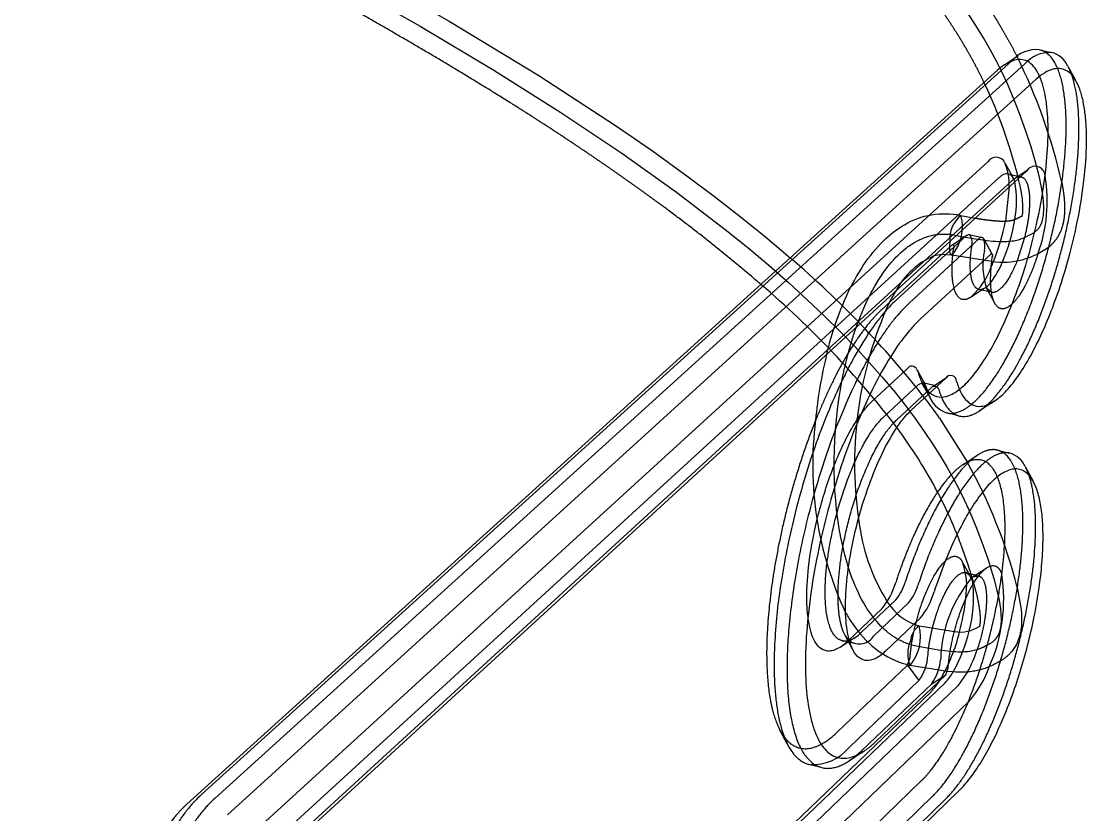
# Model space of a CAD drawing. Header units: millimetres. Extents: x 0 to 1863, y -681 to 0.
# Drawn here: x 405.79 to 444.82, y -170.7 to -141.62 of the extents above; entities that cross this region are included whole.
import ezdxf

# ---------------------------------------------------------------- set-up
doc = ezdxf.new("R2010")
doc.units = ezdxf.units.MM
doc.header["$MEASUREMENT"] = 0
doc.layers.add('Make2D$hidden$lines', color=7, linetype='Continuous', true_color=0xffffff)
doc.layers.add('Make2D$visible$lines', color=178, linetype='Continuous', true_color=0x000000)

msp = doc.modelspace()

# ---------------------------------------------------------------- linework, layer by layer
at = {"layer": 'Make2D$hidden$lines'}
for p, q in [((411.537, -173.875), (441.201, -146.778)), ((441.826, -146.81), (442.113, -147.334)), ((442.184, -147.382), (442.689, -147.046)), ((411.991, -174.485), (441.623, -147.343)), ((412.489, -174.613), (442.094, -147.454)), ((441.951, -147.21), (442.403, -147.316)), ((442.465, -148.748), (442.454, -148.763)), ((442.547, -149.543), (442.274, -150.4)), ((439.871, -150.196), (439.516, -150.168)), ((439.878, -150.197), (439.813, -150.101)), ((441.345, -150.423), (439.879, -150.198)), ((441.066, -151.409), (440.564, -151.742)), ((441.444, -151.926), (441.156, -151.397)), ((441.339, -151.558), (441.162, -151.409)), ((441.325, -151.555), (440.866, -151.446)), ((436.967, -155.545), (438.245, -154.363)), ((438.603, -154.379), (438.902, -154.933)), ((437.392, -156.114), (438.668, -154.929)), ((438.668, -154.929), (438.823, -154.866)), ((439.024, -155.293), (438.814, -154.905)), ((438.823, -154.866), (439.281, -154.976)), ((438.827, -154.867), (438.933, -155.007)), ((439.184, -155.007), (439.724, -154.65)), ((437.864, -156.229), (439.139, -155.043)), ((439.202, -154.996), (439.337, -155.002)), ((440.267, -161.429), (440.552, -161.958)), ((440.392, -161.829), (440.849, -161.941)), ((440.627, -162), (441.137, -161.668)), ((440.662, -161.979), (440.865, -161.946)), ((438.681, -163.785), (439.976, -163.991)), ((440.903, -163.797), (440.9, -163.801)), ((436.3, -164.231), (435.799, -164.557)), ((436.242, -164.63), (435.964, -164.11)), ((436.12, -164.289), (436.043, -164.361)), ((436.306, -164.433), (435.859, -164.323)), ((438.26, -165.223), (438.35, -164.974)), ((435.696, -167.669), (438.26, -165.223)), ((438.26, -165.223), (438.679, -165.784)), ((439.721, -165.455), (438.347, -165.229)), ((436.117, -168.234), (438.679, -165.784)), ((439.145, -165.9), (439.659, -165.57)), ((436.586, -168.351), (439.145, -165.9)), ((409.398, -197.837), (438.774, -169.454)), ((409.845, -198.437), (439.19, -170.012)), ((410.334, -198.571), (439.654, -170.128))]:
    msp.add_line(p, q, dxfattribs=at)
for points in [[(417.509, -140.146), (420.41, -141.798), (423.105, -143.407), (425.564, -144.958), (427.791, -146.451), (429.794, -147.883), (431.585, -149.255), (432.405, -149.918), (433.176, -150.565), (433.899, -151.197), (434.577, -151.813), (435.21, -152.414), (435.801, -152.999), (436.35, -153.568), (436.86, -154.122), (437.332, -154.659), (437.768, -155.181), (438.168, -155.687), (438.536, -156.177), (438.873, -156.651), (439.18, -157.109), (439.459, -157.551), (439.712, -157.977), (439.941, -158.388), (440.148, -158.782), (440.334, -159.16), (440.501, -159.522), (440.65, -159.869), (440.785, -160.199), (441.017, -160.813), (441.208, -161.364), (441.364, -161.855), (441.429, -162.079), (441.486, -162.289), (441.535, -162.486), (441.576, -162.671), (441.611, -162.843), (441.639, -163.003), (441.66, -163.152), (441.668, -163.222), (441.674, -163.29), (441.68, -163.355), (441.683, -163.417), (441.686, -163.477), (441.687, -163.535), (441.686, -163.59), (441.685, -163.643), (441.682, -163.694), (441.678, -163.742), (441.672, -163.788), (441.666, -163.833), (441.658, -163.875), (441.65, -163.915), (441.645, -163.935), (441.64, -163.954), (441.635, -163.972), (441.63, -163.99), (441.624, -164.008), (441.618, -164.025), (441.612, -164.042), (441.606, -164.058), (441.6, -164.074), (441.593, -164.09), (441.586, -164.105), (441.579, -164.12), (441.572, -164.134), (441.564, -164.148), (441.557, -164.162), (441.549, -164.175), (441.541, -164.188), (441.533, -164.2), (441.525, -164.213), (441.516, -164.225), (441.508, -164.236), (441.499, -164.248), (441.49, -164.259), (441.481, -164.27), (441.472, -164.28), (441.463, -164.29), (441.453, -164.3), (441.444, -164.31), (441.434, -164.319), (441.424, -164.328), (441.414, -164.337), (441.405, -164.346), (441.384, -164.363), (441.364, -164.379), (441.343, -164.394), (441.322, -164.408), (441.301, -164.422), (441.28, -164.435), (441.237, -164.46), (441.152, -164.506), (441.025, -164.57), (440.983, -164.589), (440.94, -164.608), (440.896, -164.626), (440.851, -164.643), (440.804, -164.659), (440.756, -164.674), (440.705, -164.687), (440.653, -164.699), (440.597, -164.71), (440.539, -164.719), (440.478, -164.727), (440.413, -164.733), (440.345, -164.737), (440.272, -164.74), (440.196, -164.74), (440.114, -164.739), (440.028, -164.736), (439.937, -164.73), (439.84, -164.722), (439.63, -164.7), (439.394, -164.668), (439.131, -164.626), (438.514, -164.507), (438.466, -164.496), (438.418, -164.483), (438.371, -164.47), (438.324, -164.455), (438.277, -164.439), (438.23, -164.422), (438.184, -164.405), (438.138, -164.386), (438.092, -164.366), (438.047, -164.345), (438.002, -164.323), (437.957, -164.3), (437.912, -164.276), (437.868, -164.251), (437.824, -164.225), (437.781, -164.198), (437.738, -164.169), (437.695, -164.14), (437.652, -164.11), (437.61, -164.079), (437.568, -164.046), (437.527, -164.013), (437.485, -163.979), (437.445, -163.943), (437.404, -163.907), (437.364, -163.87), (437.285, -163.792), (437.207, -163.71), (437.131, -163.625), (437.056, -163.535), (436.983, -163.442), (436.912, -163.345), (436.842, -163.245), (436.774, -163.14), (436.707, -163.032), (436.642, -162.92), (436.579, -162.805), (436.518, -162.687), (436.458, -162.565), (436.4, -162.439), (436.344, -162.311), (436.289, -162.179), (436.237, -162.044), (436.186, -161.906), (436.138, -161.765), (436.091, -161.621), (436.046, -161.474), (435.962, -161.172), (435.886, -160.86), (435.818, -160.538), (435.758, -160.208), (435.706, -159.869), (435.663, -159.523), (435.628, -159.17), (435.601, -158.812), (435.583, -158.449), (435.574, -158.082), (435.573, -157.712), (435.58, -157.34), (435.596, -156.967), (435.621, -156.594), (435.654, -156.221), (435.695, -155.85), (435.744, -155.481), (435.801, -155.116), (435.867, -154.756), (435.94, -154.401), (436.02, -154.052), (436.109, -153.71), (436.204, -153.376), (436.307, -153.051), (436.416, -152.736), (436.532, -152.431), (436.655, -152.138), (436.784, -151.856), (436.851, -151.72), (436.919, -151.587), (436.988, -151.458), (437.059, -151.331), (437.131, -151.209), (437.205, -151.09), (437.28, -150.974), (437.356, -150.862), (437.433, -150.754), (437.512, -150.65), (437.591, -150.55), (437.672, -150.453), (437.754, -150.361), (437.837, -150.272), (437.92, -150.188), (438.005, -150.108), (438.091, -150.032), (438.178, -149.961), (438.221, -149.926), (438.265, -149.893), (438.309, -149.861), (438.354, -149.83), (438.398, -149.8), (438.443, -149.772), (438.488, -149.744), (438.533, -149.717), (438.578, -149.692), (438.623, -149.668), (438.669, -149.644), (438.714, -149.622), (438.76, -149.601), (438.806, -149.581), (438.853, -149.563), (438.899, -149.545), (438.945, -149.529), (438.992, -149.513), (439.039, -149.499), (439.086, -149.486), (439.133, -149.474), (439.18, -149.463), (439.227, -149.454), (439.275, -149.445), (439.322, -149.438), (439.37, -149.432), (439.417, -149.427), (439.465, -149.423), (439.513, -149.42), (439.561, -149.419), (439.609, -149.418), (439.657, -149.419), (439.705, -149.421), (439.754, -149.424), (439.802, -149.428), (439.851, -149.434), (439.899, -149.44), (439.948, -149.448), (439.996, -149.457), (440.045, -149.467)], [(440.045, -149.467), (440.669, -149.582), (440.934, -149.623), (441.173, -149.654), (441.385, -149.675), (441.483, -149.683), (441.575, -149.688), (441.662, -149.691), (441.744, -149.693), (441.822, -149.692), (441.895, -149.69), (441.964, -149.686), (442.03, -149.68), (442.091, -149.672), (442.15, -149.663), (442.206, -149.653), (442.259, -149.641), (442.31, -149.628), (442.359, -149.614), (442.406, -149.599), (442.451, -149.582), (442.495, -149.565), (442.539, -149.546), (442.624, -149.507), (442.709, -149.466), (442.795, -149.421), (442.817, -149.409), (442.839, -149.397), (442.86, -149.384), (442.881, -149.37), (442.902, -149.356), (442.923, -149.341), (442.944, -149.326), (442.964, -149.309), (442.974, -149.3), (442.984, -149.291), (442.994, -149.282), (443.004, -149.273), (443.013, -149.263), (443.023, -149.253), (443.032, -149.243), (443.041, -149.233), (443.05, -149.222), (443.059, -149.211), (443.068, -149.199), (443.077, -149.188), (443.086, -149.176), (443.094, -149.163), (443.102, -149.15), (443.11, -149.137), (443.118, -149.124), (443.126, -149.11), (443.133, -149.096), (443.141, -149.081), (443.148, -149.066), (443.155, -149.051), (443.162, -149.035), (443.168, -149.019), (443.175, -149.002), (443.181, -148.985), (443.187, -148.967), (443.193, -148.949), (443.198, -148.931), (443.203, -148.912), (443.208, -148.892), (443.213, -148.873), (443.222, -148.831), (443.23, -148.788), (443.236, -148.742), (443.242, -148.695), (443.246, -148.645), (443.249, -148.593), (443.251, -148.538), (443.252, -148.481), (443.251, -148.422), (443.249, -148.36), (443.246, -148.295), (443.241, -148.228), (443.227, -148.085), (443.207, -147.93), (443.18, -147.764), (443.146, -147.585), (443.106, -147.393), (443.057, -147.187), (443.001, -146.968), (442.937, -146.734), (442.784, -146.221), (442.595, -145.645), (442.366, -145.003), (442.232, -144.657), (442.084, -144.295), (441.918, -143.915), (441.733, -143.52), (441.527, -143.107), (441.299, -142.678), (441.047, -142.233), (440.768, -141.771), (440.461, -141.293)]]:
    msp.add_lwpolyline(points, dxfattribs=at)
for points in [[(442.454, -148.763, 0.048901), (442.463, -148.738, 0.040435), (442.481, -148.651), (442.485, -148.609), (442.488, -148.568), (442.49, -148.526), (442.49, -148.464), (442.488, -148.387), (442.485, -148.335), (442.482, -148.284), (442.477, -148.232), (442.468, -148.146), (442.457, -148.061), (442.444, -147.976), (442.43, -147.891), (442.383, -147.65), (442.33, -147.41), (442.271, -147.171), (442.205, -146.934), (442.017, -146.308), (441.772, -145.578), (441.612, -145.143), (441.441, -144.712), (441.259, -144.286), (441.066, -143.865)], [(435.298, -153.825, -0.012007), (435.477, -153.171, -0.029952), (435.957, -151.85, -0.038083), (436.559, -150.701, -0.051145), (437.285, -149.763, -0.05969), (438.014, -149.158, -0.011424), (438.149, -149.076, -0.188968), (440.2, -148.733)]]:
    msp.add_lwpolyline(points, format="xyb", dxfattribs=at)
for centre, radius, start, end in [((443.325, -143.627), 0.887, 23.81, 76.5464), ((424.153, -151.948), 20.246, 12.595, 26.5015), ((441.505, -146.958), 0.353, 24.7482, 149.3482), ((439.937, -147.598), 2.049, 357.4585, 21.6887), ((441.915, -147.591), 0.383, 84.5399, 139.6114), ((441.803, -147.569), 0.39, 9.9044, 66.6913), ((442.606, -148.005), 0.752, 124.0824, 132.8584), ((442.38, -147.625), 0.309, 87.9653, 123.1438), ((437.786, -148.224), 5.591, 340.0069, 9.652), ((440.895, -149.581), 1.087, 128.9985, 185.3389), ((438.632, -149.149), 1.639, 320.1771, 14.5317), ((443.952, -130.062), 19.045, 258.6706, 260.2806), ((433.553, -147.303), 8.458, 338.3191, 348.8186), ((435.482, -147.791), 6.797, 337.0567, 350.7657), ((440.116, -149.745), 0.518, 340.9598, 37.149), ((439.883, -149.885), 0.0848, 323.0113, 68.676), ((440.214, -149.852), 0.88, 348.6258, 15.8756), ((440.348, -152.834), 2.843, 113.3308, 151.7555), ((440.571, -149.936), 0.777, 178.1823, 192.3148), ((443.587, -150.57), 2.569, 167.7606, 198.7935), ((410.599, -177.668), 35.989, 38.1837, 49.5149), ((438.676, -149.643), 2.828, 312.7761, 339.3942), ((410.889, -177.156), 33.975, 37.4219, 49.6385), ((440.862, -150.933), 0.516, 271.8444, 329.5916), ((450.595, -157.813), 14.275, 155.7092, 188.1914), ((438.419, -154.463), 0.202, 24.5298, 150.0843), ((438.112, -154.632), 0.553, 15.9796, 24.8707), ((440.804, -153.857), 2.248, 196.071, 207.7825), ((441.62, -154.21), 2.802, 196.5232, 202.5787), ((439.38, -155.299), 0.352, 123.8455, 133.2997), ((447.567, -157.881), 12.78, 172.6381, 205.0846), ((441.767, -158.292), 0.876, 23.8309, 74.4757), ((423.6, -167.152), 19.282, 14.333, 29.1094), ((437.777, -162.338), 2.651, 350.4014, 19.9762), ((440.155, -162.266), 0.5, 0.6535, 59.6752), ((435.693, -162.8), 6.09, 335.9858, 8.607), ((444.362, -165.159), 4.891, 139.7756, 177.9907), ((439.275, -161.797), 2.076, 212.0194, 253.1908), ((437.144, -164.193), 1.593, 319.3961, 14.8212), ((439.086, -164.381), 0.72, 124.1421, 175.78), ((435.967, -163.841), 0.493, 258.5149, 288.6527), ((436.643, -163.776), 0.755, 209.9845, 227.3744), ((439.175, -161.908), 3.422, 217.204, 255.9641), ((433.62, -162.382), 6.745, 329.8888, 346.1183), ((434.918, -162.668), 5.745, 330.7959, 346.8764), ((434.808, -163.075), 1.783, 304.4884, 313.8216), ((439.421, -164.802), 1.155, 155.7762, 201.6618), ((435.828, -163.009), 5.248, 332.0274, 341.6989), ((437.251, -164.754), 1.761, 324.1854, 356.1469), ((437.714, -164.868), 1.764, 324.2199, 356.1252), ((434.778, -167.142), 1.728, 266.9351, 320.8129), ((434.278, -165.98), 3.308, 303.9093, 314.2199)]:
    msp.add_arc(centre, radius, start, end, dxfattribs=at)
for points, weights, degree, knots in [([(439.721, -155.982), (440.279, -156.086), (440.986, -155.286), (442.447, -153.634), (443.416, -149.965), (444.386, -146.293), (443.956, -144.038), (443.727, -142.838), (443.127, -142.67)], [575.982403068, 575.932588149, 617.104100336, 541.026363978, 619.039708501, 540.638459619, 616.426304558, 571.445197828, 575.584549228], 2, [2.510376, 2.510376, 2.510376, 5.182711, 5.182711, 10.365422, 10.365422, 15.548133, 15.548133, 18.463408, 18.463408, 18.463408]), ([(440.898, -155.901), (441.168, -155.723), (441.454, -155.399), (442.914, -153.746), (443.883, -150.076), (444.853, -146.403), (444.425, -144.147), (444.328, -143.636), (444.155, -143.304)], [589.513011746, 599.543397997, 616.911557275, 540.85814613, 618.847165441, 540.470241771, 616.233761498, 596.24823981, 585.962484015], 2, [4.055045, 4.055045, 4.055045, 5.18271, 5.18271, 10.36542, 10.36542, 15.54813, 15.54813, 16.843807, 16.843807, 16.843807]), ([(440.564, -151.742), (440.453, -151.815), (440.166, -151.885), (439.865, -151.352), (439.88, -150.438), (439.95, -149.936)], [615.209592707, 615.014335933, 614.434534629, 613.444976862, 612.902692119, 612.737056248], 3, [7.005148, 7.005148, 7.005148, 7.005148, 7.739008, 9.028843, 10.318678, 10.318678, 10.318678, 10.318678]), ([(440.864, -151.445), (440.86, -151.444), (440.855, -151.443), (440.412, -151.312), (440.606, -149.914)], [611.684991143, 613.008922026, 614.367772416, 506.220419553, 612.859084749], 2, [7.70607, 7.70607, 7.70607, 7.739008, 7.739008, 10.318678, 10.318678, 10.318678]), ([(435.859, -164.323), (435.036, -164.119), (435.292, -161.659), (435.707, -157.679), (437.392, -156.114)], [536.174335189, 485.078507133, 608.79213612, 429.35747862, 609.82743996], 2, [1.848767, 1.848767, 1.848767, 6.125951, 6.125951, 12.251902, 12.251902, 12.251902]), ([(435.964, -164.11), (435.593, -163.416), (435.765, -161.775), (436.181, -157.794), (437.864, -156.229)], [521.085158343, 520.130196808, 608.59959306, 429.221330117, 609.6348969], 2, [3.066301, 3.066301, 3.066301, 6.125951, 6.125951, 12.251902, 12.251902, 12.251902]), ([(439.19, -170.012), (440.616, -168.63), (441.674, -165.042), (442.732, -161.454), (442.432, -159.016), (442.248, -157.523), (441.567, -157.343)], [622.634157329, 545.979132447, 624.957848372, 546.026616992, 622.71712836, 571.048629452, 583.658280704], 2, [0, 0, 0, 5.182711, 5.182711, 10.365422, 10.365422, 13.685597, 13.685597, 13.685597]), ([(438.774, -169.454), (439.178, -169.066), (440.036, -167.794), (441.154, -164.892), (441.827, -161.718), (441.886, -159.059), (441.325, -157.615), (440.648, -157.639), (440.285, -157.877)], [622.645104189, 623.293166925, 624.383954083, 624.996865886, 624.430121028, 622.827442974, 620.643045237, 619.161486958, 618.515348189], 3, [0, 0, 0, 0, 2.591356, 5.182711, 7.774067, 10.365422, 12.956778, 15.376503, 15.376503, 15.376503, 15.376503]), ([(439.654, -170.128), (441.079, -168.746), (442.137, -165.156), (443.195, -161.567), (442.897, -159.129), (442.811, -158.433), (442.604, -158.008)], [622.441614269, 545.810914599, 624.765305312, 545.858399144, 622.524585299, 597.32804112, 587.421963093], 2, [0, 0, 0, 5.182711, 5.182711, 10.365422, 10.365422, 11.985019, 11.985019, 11.985019]), ([(440.9, -163.801), (440.901, -163.799), (440.904, -163.793), (440.91, -163.772), (440.916, -163.747), (440.921, -163.722), (440.924, -163.696), (440.931, -163.644), (440.933, -163.591), (440.933, -163.538), (440.932, -163.449), (440.926, -163.36), (440.915, -163.271), (440.904, -163.172), (440.889, -163.073), (440.87, -162.974), (440.842, -162.823), (440.809, -162.673), (440.771, -162.524), (440.731, -162.369), (440.688, -162.214), (440.642, -162.06), (440.583, -161.86), (440.519, -161.66), (440.452, -161.462), (440.413, -161.346), (440.372, -161.23), (440.331, -161.113), (440.289, -160.997), (440.247, -160.881), (440.204, -160.766), (439.993, -160.199), (439.752, -159.645), (439.48, -159.105), (439.441, -159.027), (439.401, -158.95), (439.361, -158.873)], [621.001177849, 621.123524309, 621.208382478, 621.341811094, 620.341615763, 620.341615763, 621.341811094, 620.458206323, 620.458206323, 621.341811094, 620.729769677, 620.729769677, 621.341811094, 621.098713969, 621.098713969, 621.341811094, 621.131397694, 621.131397694, 621.341811094, 621.250429066, 621.250429066, 621.341811094, 621.270463819, 621.270463819, 621.341811094, 621.563609044, 621.785310555, 622.006888962, 622.228411443, 622.450237928, 622.672346065, 622.049704654, 622.049704654, 622.672346065, 622.822623295, 622.972868614, 623.123079643], 3, [2.763185, 2.763185, 2.763185, 2.763185, 3.084974, 3.084974, 3.084974, 3.117927, 3.117927, 3.117927, 3.185469, 3.185469, 3.185469, 3.299799, 3.299799, 3.299799, 3.428088, 3.428088, 3.428088, 3.624859, 3.624859, 3.624859, 3.830491, 3.830491, 3.830491, 4.098305, 4.098305, 4.098305, 4.842155, 4.842155, 4.842155, 5.585827, 5.585827, 5.585827, 6.360079, 6.360079, 6.360079, 6.864914, 6.864914, 6.864914, 6.864914]), ([(438.35, -164.974), (438.383, -164.515), (438.577, -163.449), (439.148, -161.976), (439.8, -161.146), (440.144, -161.216), (440.261, -161.418), (440.267, -161.429)], [618.808685714, 618.585607528, 618.329616722, 618.642892444, 619.545793444, 620.352160456, 620.740878615, 620.761472166], 3, [0, 0, 0, 0, 1.289835, 2.579669, 3.869504, 5.159339, 5.231801, 5.231801, 5.231801, 5.231801]), ([(439.008, -164.872), (439.034, -164.498), (439.193, -163.631), (439.658, -162.432), (440.103, -161.864), (440.325, -161.813), (440.392, -161.83)], [618.899132268, 618.717556998, 618.509192389, 618.764184256, 619.38204434, 619.840928594, 620.000531315], 3, [0, 0, 0, 0, 1.289835, 2.579669, 3.869504, 4.542997, 4.542997, 4.542997, 4.542997]), ([(433.602, -167.632), (433.844, -168.072), (434.464, -168.499), (435.284, -168.062), (435.696, -167.669)], [610.176123726, 610.969842505, 612.573793623, 614.073620138, 614.718784692], 3, [16.139524, 16.139524, 16.139524, 16.139524, 18.937257, 21.519366, 21.519366, 21.519366, 21.519366])]:
    msp.add_rational_spline(points, weights, degree=degree, knots=knots, dxfattribs=at)
for points, knots in [([(438.826, -154.927), (438.895, -155.047), (439.049, -155.262), (439.408, -155.432), (439.748, -155.367), (440.018, -155.224), (440.335, -154.984), (440.74, -154.54), (441.216, -153.838), (441.674, -152.977), (442.279, -151.584), (442.798, -149.958), (443.183, -148.179), (443.37, -146.803), (443.43, -145.601), (443.37, -144.579), (443.211, -143.858), (442.997, -143.414), (442.808, -143.183), (442.589, -143.047), (442.352, -143.009), (442.101, -143.058), (441.942, -143.138), (441.861, -143.188)], [0, 0, 0, 0, 0.177641, 0.326557, 0.486686, 0.595391, 0.721003, 0.985824, 1.358463, 1.796551, 2.223491, 3.287533, 3.961084, 4.535005, 5.051134, 5.488994, 5.833571, 5.984524, 6.110744, 6.209995, 6.306103, 6.410297, 6.531172, 6.531172, 6.531172, 6.531172]), ([(435.799, -164.557), (435.735, -164.599), (435.609, -164.667), (435.387, -164.721), (435.146, -164.673), (434.933, -164.48), (434.775, -164.19), (434.66, -163.8), (434.589, -163.321), (434.554, -162.529), (434.646, -161.304), (434.961, -159.694), (435.408, -158.271), (435.85, -157.227), (436.201, -156.55), (436.556, -155.994), (436.829, -155.674), (436.967, -155.545)], [0, 0, 0, 0, 0.097385, 0.180854, 0.287182, 0.398299, 0.53519, 0.705748, 0.911354, 1.150516, 1.712247, 2.468576, 3.232336, 3.604518, 3.908224, 4.201236, 4.44108, 4.44108, 4.44108, 4.44108])]:
    msp.add_open_spline(points, degree=3, knots=knots, dxfattribs=at)
at = {"layer": 'Make2D$visible$lines'}
for p, q in [((443.099, -142.663), (443.531, -142.763)), ((442.082, -143.07), (412.396, -169.964)), ((442.554, -143.18), (412.895, -170.092)), ((441.807, -143.222), (442.318, -142.88)), ((441.561, -143.417), (411.855, -170.32)), ((444.136, -143.269), (444.414, -143.775)), ((442.978, -143.747), (413.351, -170.703)), ((413.03, -174.261), (442.615, -147.11)), ((441.984, -147.688), (441.85, -148.944)), ((440.419, -149.473), (437.841, -151.841)), ((439.907, -149.809), (440.445, -149.452)), ((440.523, -149.43), (440.419, -149.473)), ((440.523, -149.43), (440.99, -149.541)), ((439.899, -149.816), (437.32, -152.184)), ((440.89, -149.585), (438.315, -151.954)), ((439.907, -149.809), (439.899, -149.816)), ((441.052, -149.593), (441.353, -150.145)), ((441.314, -150.151), (438.741, -152.524)), ((439.516, -150.168), (439.222, -150.223)), ((438.385, -155.888), (439.659, -154.703)), ((439.118, -155.466), (439.024, -155.293)), ((441.426, -155.553), (440.898, -155.901)), ((440.123, -156.08), (439.687, -155.975)), ((439.43, -156.164), (440.447, -157.772)), ((440.285, -157.877), (440.815, -157.529)), ((441.555, -157.34), (442.001, -157.448)), ((442.568, -157.939), (442.858, -158.475)), ((437.831, -162.824), (436.559, -164.028)), ((438.3, -162.939), (437.029, -164.144)), ((437.316, -163.157), (436.12, -164.289)), ((438.721, -163.504), (437.452, -164.71)), ((439.659, -165.57), (439.749, -165.321)), ((440.463, -165.47), (440.1, -165.98)), ((439.635, -165.865), (410.67, -193.644)), ((437.102, -168.021), (439.659, -165.57)), ((439.124, -166.193), (410.532, -193.601)), ((440.1, -165.98), (411.133, -193.803)), ((440.517, -166.539), (411.877, -194.119)), ((433.855, -168.107), (433.588, -167.605)), ((436.649, -168.385), (436.109, -168.735)), ((435.087, -168.969), (434.647, -168.859)), ((410.865, -198.24), (440.165, -169.803))]:
    msp.add_line(p, q, dxfattribs=at)
for points in [[(366.144, -114.035, 0.010939), (366.317, -114.202, 0.029822), (367.01, -114.765, 0.020756), (367.872, -115.333, 0.014089), (368.895, -115.91, 0.008989), (370.069, -116.504), (393.004, -126.991), (401.47, -131.058), (409.921, -135.302), (417.86, -139.547), (421.472, -141.611), (424.752, -143.603), (427.566, -145.439), (428.918, -146.374), (430.23, -147.32), (431.186, -148.037), (432.127, -148.771), (433.054, -149.525), (433.965, -150.296)], [(442.282, -162.378), (442.413, -163.104, -0.027887), (442.441, -163.53, -0.033535), (442.421, -163.879), (442.416, -163.914), (442.411, -163.949), (442.405, -163.984), (442.398, -164.018), (442.391, -164.053), (442.383, -164.087), (442.375, -164.122), (442.366, -164.156), (442.352, -164.203), (442.341, -164.236), (442.33, -164.269), (442.318, -164.302), (442.305, -164.335), (442.291, -164.367), (442.277, -164.399), (442.262, -164.431), (442.247, -164.462), (442.227, -164.5), (442.205, -164.538), (442.183, -164.575), (442.159, -164.611), (442.135, -164.646), (442.109, -164.681), (442.082, -164.715), (442.055, -164.748), (442.034, -164.771), (442.013, -164.793), (441.991, -164.816), (441.969, -164.838), (441.947, -164.859), (441.924, -164.88), (441.901, -164.901), (441.877, -164.921), (441.853, -164.94), (441.828, -164.96), (441.803, -164.978), (441.778, -164.996), (441.753, -165.014), (441.727, -165.031), (441.701, -165.048), (441.675, -165.064), (441.634, -165.088), (441.595, -165.11), (441.467, -165.178), (441.404, -165.209), (441.337, -165.242), (441.268, -165.273), (441.191, -165.306), (441.149, -165.322), (441.105, -165.338), (441.058, -165.354), (441.012, -165.37), (440.964, -165.384), (440.917, -165.397), (440.869, -165.409), (440.821, -165.42), (440.773, -165.43), (440.725, -165.438), (440.67, -165.447), (440.615, -165.455), (440.56, -165.461), (440.505, -165.467), (440.449, -165.472), (440.394, -165.475), (440.338, -165.478), (440.283, -165.479), (440.153, -165.48), (440.024, -165.476), (439.895, -165.469), (439.721, -165.455)]]:
    msp.add_lwpolyline(points, format="xyb", dxfattribs=at)
for centre, radius, start, end in [((442.984, -143.849), 1.192, 84.4838, 139.2047), ((443.478, -143.994), 1.231, 87.5225, 138.5959), ((443.014, -145.001), 2.149, 124.1487, 132.5375), ((442.929, -147.306), 0.37, 3.0348, 147.9546), ((438.707, -148.201), 3.55, 348.9364, 11.3444), ((441.72, -149.94), 1.925, 172.2804, 179.1287), ((440.969, -149.63), 0.091, 24.1471, 149.7895), ((441.751, -147.649), 2.803, 261.6634, 307.7711), ((441.327, -150.216), 0.0664, 303.7235, 102.0826), ((438.783, -149.235), 3.194, 322.1844, 337.8302), ((435.424, -148.01), 6.458, 335.9852, 338.008), ((443.248, -154.884), 6.383, 147.8591, 152.5424), ((451.306, -157.756), 16.484, 166.2037, 174.737), ((439.841, -154.817), 0.215, 359.1824, 148.0077), ((440.036, -154.988), 1.047, 196.5467, 250.5489), ((439.163, -155.178), 0.248, 13.409, 45.2794), ((420.546, -169.374), 23.046, 34.973, 37.262), ((422.9, -167.602), 18.632, 27.9354, 36.5323), ((443.804, -159.029), 7.383, 186.3629, 211.5995), ((435.415, -161.532), 2.5, 319.475, 344.6669), ((436.567, -161.742), 1.664, 319.4624, 344.7052), ((437.032, -161.856), 1.667, 319.5022, 344.7054), ((436.177, -162.75), 4.505, 344.2545, 6.2525), ((436.807, -161.874), 2.513, 319.5942, 344.6679), ((432.579, -161.981), 7.853, 345.0984, 354.1551), ((440.415, -160.811), 5.075, 209.3589, 218.5957), ((440.184, -162.678), 1.329, 261.0026, 303.0199), ((435.72, -163.206), 1.175, 290.1856, 315.6149), ((436.489, -163.798), 0.642, 236.1793, 327.3852), ((438.289, -164.539), 1.889, 315.4346, 330.4136), ((437.696, -164.04), 3.769, 318.4695, 340.814), ((437.559, -164.638), 2.205, 315.1763, 329.2559)]:
    msp.add_arc(centre, radius, start, end, dxfattribs=at)
for points, weights, degree, knots in [([(366.113, -98.637), (366.165, -98.645), (366.216, -98.654), (366.268, -98.663), (366.496, -98.708), (366.722, -98.764), (366.945, -98.83), (367.216, -98.91), (367.485, -98.997), (367.751, -99.091), (368.068, -99.203), (368.383, -99.319), (368.697, -99.441), (369.059, -99.582), (369.421, -99.726), (369.781, -99.874), (370.188, -100.041), (370.595, -100.212), (371.001, -100.384), (371.946, -100.788), (372.889, -101.198), (373.829, -101.615), (374.449, -101.888), (375.069, -102.163), (375.69, -102.439), (376.747, -102.909), (377.803, -103.38), (378.858, -103.853), (381.276, -104.937), (383.689, -106.031), (386.097, -107.136), (388.807, -108.378), (391.51, -109.636), (394.206, -110.91), (397.067, -112.261), (399.918, -113.635), (402.758, -115.031), (405.618, -116.436), (408.463, -117.873), (411.292, -119.341), (412.666, -120.055), (414.035, -120.779), (415.398, -121.513), (416.708, -122.218), (418.011, -122.935), (419.308, -123.665), (420.531, -124.353), (421.746, -125.056), (422.953, -125.774), (423.522, -126.113), (424.09, -126.456), (424.654, -126.804), (425.193, -127.136), (425.729, -127.473), (426.263, -127.814), (427.946, -128.886), (429.591, -130.014), (431.198, -131.196), (431.395, -131.342), (431.591, -131.488), (431.786, -131.635), (433.284, -132.765), (434.689, -133.919), (435.975, -135.096), (436.518, -135.592), (437.047, -136.101), (437.564, -136.625), (438.062, -137.13), (438.545, -137.65), (439.012, -138.185), (439.392, -138.621), (439.759, -139.069), (440.112, -139.528), (440.454, -139.971), (440.78, -140.426), (441.089, -140.892), (441.338, -141.267), (441.575, -141.65), (441.8, -142.04), (441.964, -142.327), (442.122, -142.619), (442.271, -142.914)], [715.092793718, 715.006022548, 714.920206273, 714.836069469, 714.280969779, 714.280969779, 714.836069469, 714.668965218, 714.668965218, 714.836069469, 714.774996302, 714.774996302, 714.836069469, 714.811168793, 714.811168793, 714.836069469, 714.82590159, 714.82590159, 714.836069469, 714.825618898, 714.825618898, 714.836069469, 714.216596857, 713.597765855, 712.978221736, 712.977586346, 712.977586346, 712.978221736, 712.973848172, 712.973848172, 712.978221736, 712.970357172, 712.970357172, 712.978221736, 712.963707446, 712.963707446, 712.978221736, 712.948969728, 712.948969728, 712.978221736, 712.965134845, 712.965134845, 712.978221736, 712.957374211, 712.957374211, 712.978221736, 712.943407853, 712.943407853, 712.978221736, 712.964744024, 712.964744024, 712.978221736, 712.961331733, 712.961331733, 712.978221736, 712.711417443, 712.711417443, 712.978221736, 712.97212327, 712.97212327, 712.978221736, 710.65512438, 708.299974262, 705.916155486, 705.756682192, 705.756682192, 705.916155486, 705.693694052, 705.693694052, 705.916155486, 705.699627271, 705.699627271, 705.916155486, 705.630115373, 705.630115373, 705.916155486, 705.669947208, 705.669947208, 705.916155486, 705.75465816, 705.75465816, 705.916155486], 3, [5.311903, 5.311903, 5.311903, 5.311903, 5.600344, 5.600344, 5.600344, 5.895497, 5.895497, 5.895497, 6.254742, 6.254742, 6.254742, 6.681777, 6.681777, 6.681777, 7.176248, 7.176248, 7.176248, 7.736577, 7.736577, 7.736577, 9.043207, 9.043207, 9.043207, 11.589297, 11.589297, 11.589297, 13.059171, 13.059171, 13.059171, 16.426395, 16.426395, 16.426395, 20.215081, 20.215081, 20.215081, 24.236616, 24.236616, 24.236616, 28.28697, 28.28697, 28.28697, 30.254598, 30.254598, 30.254598, 32.145259, 32.145259, 32.145259, 33.92919, 33.92919, 33.92919, 34.771778, 34.771778, 34.771778, 35.576485, 35.576485, 35.576485, 38.111574, 38.111574, 38.111574, 38.422258, 38.422258, 38.422258, 45.960689, 45.960689, 45.960689, 46.894812, 46.894812, 46.894812, 47.796712, 47.796712, 47.796712, 48.532185, 48.532185, 48.532185, 49.24329, 49.24329, 49.24329, 49.815355, 49.815355, 49.815355, 50.236013, 50.236013, 50.236013, 50.236013]), ([(441.066, -143.865), (441.061, -143.855), (441.056, -143.845), (441.052, -143.835), (440.877, -143.471), (440.689, -143.113), (440.489, -142.762), (440.281, -142.398), (440.062, -142.041), (439.831, -141.691), (439.541, -141.252), (439.236, -140.823), (438.917, -140.406), (438.583, -139.969), (438.236, -139.543), (437.876, -139.128), (437.43, -138.614), (436.969, -138.114), (436.493, -137.629), (435.996, -137.122), (435.486, -136.628), (434.963, -136.148), (433.718, -135.003), (432.35, -133.874), (430.888, -132.765), (430.625, -132.565), (430.361, -132.368), (430.096, -132.172), (428.586, -131.064), (427.042, -130.005), (425.466, -128.995), (424.94, -128.657), (424.411, -128.324), (423.88, -127.995), (423.322, -127.649), (422.762, -127.309), (422.2, -126.972), (421.005, -126.258), (419.801, -125.558), (418.59, -124.874), (417.303, -124.146), (416.009, -123.43), (414.708, -122.727), (413.353, -121.994), (411.992, -121.271), (410.626, -120.558), (407.81, -119.089), (404.978, -117.652), (402.13, -116.247), (399.3, -114.85), (396.459, -113.474), (393.607, -112.121), (390.919, -110.845), (388.224, -109.585), (385.522, -108.341), (383.12, -107.234), (380.713, -106.138), (378.301, -105.052), (377.248, -104.577), (376.194, -104.105), (375.14, -103.634), (374.521, -103.358), (373.902, -103.082), (373.285, -102.808), (372.351, -102.393), (371.414, -101.984), (370.475, -101.581), (370.075, -101.409), (369.674, -101.241), (369.272, -101.074), (368.92, -100.929), (368.567, -100.788), (368.213, -100.65), (367.913, -100.532), (367.611, -100.42), (367.307, -100.312), (367.062, -100.225), (366.815, -100.144), (366.566, -100.07), (366.399, -100.02), (366.231, -99.977), (366.06, -99.941)], [624.559035092, 624.577646662, 624.596258524, 624.614870674, 624.357406837, 624.357406837, 624.614870674, 624.396135435, 624.396135435, 624.614870674, 624.36087266, 624.36087266, 624.614870674, 624.422483153, 624.422483153, 624.614870674, 624.417161546, 624.417161546, 624.614870674, 624.473055007, 624.473055007, 624.614870674, 626.720963368, 628.799725652, 630.848150894, 630.838131496, 630.838131496, 630.848150894, 630.63586213, 630.63586213, 630.848150894, 630.8331027, 630.8331027, 630.848150894, 630.836150884, 630.836150884, 630.848150894, 630.817155903, 630.817155903, 630.848150894, 630.829579956, 630.829579956, 630.848150894, 630.836489826, 630.836489826, 630.848150894, 630.822086985, 630.822086985, 630.848150894, 630.835213792, 630.835213792, 630.848150894, 630.841140457, 630.841140457, 630.848150894, 630.84425295, 630.84425295, 630.848150894, 630.847584856, 630.847584856, 630.848150894, 631.395907497, 631.943210756, 632.491275676, 632.482174543, 632.482174543, 632.491275676, 632.482413721, 632.482413721, 632.491275676, 632.469625832, 632.469625832, 632.491275676, 632.438456258, 632.438456258, 632.491275676, 632.348758903, 632.348758903, 632.491275676, 632.157110819, 632.157110819, 632.491275676], 3, [13.640485, 13.640485, 13.640485, 13.640485, 13.702688, 13.702688, 13.702688, 14.216298, 14.216298, 14.216298, 14.748675, 14.748675, 14.748675, 15.417005, 15.417005, 15.417005, 16.115233, 16.115233, 16.115233, 16.979349, 16.979349, 16.979349, 17.881458, 17.881458, 17.881458, 25.352067, 25.352067, 25.352067, 25.771268, 25.771268, 25.771268, 28.150305, 28.150305, 28.150305, 28.944635, 28.944635, 28.944635, 29.777954, 29.777954, 29.777954, 31.546848, 31.546848, 31.546848, 33.42578, 33.42578, 33.42578, 35.384002, 35.384002, 35.384002, 39.420088, 39.420088, 39.420088, 43.431328, 43.431328, 43.431328, 47.212275, 47.212275, 47.212275, 50.573622, 50.573622, 50.573622, 52.041175, 52.041175, 52.041175, 54.584774, 54.584774, 54.584774, 55.883725, 55.883725, 55.883725, 56.436726, 56.436726, 56.436726, 56.919923, 56.919923, 56.919923, 57.329393, 57.329393, 57.329393, 57.659701, 57.659701, 57.659701, 57.880964, 57.880964, 57.880964, 57.880964]), ([(432.891, -151.269), (431.749, -150.283), (430.571, -149.341), (429.357, -148.445), (427.677, -147.199), (425.873, -145.975), (423.975, -144.775), (422.905, -144.1), (421.826, -143.441), (420.736, -142.799), (419.551, -142.1), (418.358, -141.415), (417.158, -140.744), (414.551, -139.289), (411.921, -137.876), (409.268, -136.505), (406.478, -135.061), (403.673, -133.646), (400.854, -132.26), (398.051, -130.882), (395.238, -129.524), (392.415, -128.187), (389.754, -126.927), (387.086, -125.68), (384.411, -124.448), (382.033, -123.352), (379.65, -122.265), (377.264, -121.188), (376.222, -120.717), (375.179, -120.248), (374.135, -119.781), (373.522, -119.506), (372.909, -119.232), (372.297, -118.957), (371.356, -118.539), (370.421, -118.106), (369.493, -117.659), (369.085, -117.46), (368.68, -117.255), (368.279, -117.042), (367.912, -116.848), (367.551, -116.643), (367.195, -116.428), (366.871, -116.232), (366.554, -116.023), (366.247, -115.8), (365.965, -115.597), (365.695, -115.376), (365.439, -115.14), (365.2, -114.92), (364.98, -114.681), (364.78, -114.425), (364.662, -114.272), (364.553, -114.112), (364.455, -113.945), (364.42, -113.886), (364.387, -113.826), (364.355, -113.765)], [1, 0.999513730945, 0.999513730945, 1, 1.00378903936, 1.00751313691, 1.01117035587, 1.0110936773, 1.0110936773, 1.01117035587, 1.01112499572, 1.01112499572, 1.01117035587, 1.0110844431, 1.0110844431, 1.01117035587, 1.0111333249, 1.0111333249, 1.01117035587, 1.01115205532, 1.01115205532, 1.01117035587, 1.01116065672, 1.01116065672, 1.01117035587, 1.01116531676, 1.01116531676, 1.01117035587, 1.01116952465, 1.01116952465, 1.01117035587, 1.01204852893, 1.01292535794, 1.01380091983, 1.01371665878, 1.01371665878, 1.01380091983, 1.01369138709, 1.01369138709, 1.01380091983, 1.01353149508, 1.01353149508, 1.01380091983, 1.01321556444, 1.01321556444, 1.01380091983, 1.01259070876, 1.01259070876, 1.01380091983, 1.01148810212, 1.01148810212, 1.01380091983, 1.01243654445, 1.01243654445, 1.01380091983, 1.01358930472, 1.01358930472, 1.01380091983], 3, [0, 0, 0, 0, 1.91694, 1.91694, 1.91694, 10.608674, 10.608674, 10.608674, 12.216078, 12.216078, 12.216078, 13.964275, 13.964275, 13.964275, 17.758297, 17.758297, 17.758297, 21.750901, 21.750901, 21.750901, 25.720254, 25.720254, 25.720254, 29.462695, 29.462695, 29.462695, 32.790608, 32.790608, 32.790608, 34.243776, 34.243776, 34.243776, 36.788919, 36.788919, 36.788919, 38.09799, 38.09799, 38.09799, 38.67494, 38.67494, 38.67494, 39.202542, 39.202542, 39.202542, 39.684453, 39.684453, 39.684453, 40.126805, 40.126805, 40.126805, 40.539095, 40.539095, 40.539095, 40.784928, 40.784928, 40.784928, 40.872195, 40.872195, 40.872195, 40.872195]), ([(442.391, -147.316), (442.682, -147.339), (442.724, -148.016), (442.765, -148.667), (442.547, -149.543)], [566.502635364, 542.424716329, 614.977700895, 545.617476679, 566.655592643], 2, [0.847926, 0.847926, 0.847926, 2.579669, 2.579669, 4.25651, 4.25651, 4.25651]), ([(443.912, -147.533), (443.918, -147.567), (443.924, -147.6), (443.93, -147.633), (443.956, -147.782), (443.978, -147.931), (443.993, -148.081), (444.004, -148.19), (444.011, -148.3), (444.013, -148.41), (444.014, -148.432), (444.014, -148.455), (444.014, -148.476), (444.015, -148.596), (444.007, -148.716), (443.992, -148.835), (443.978, -148.944), (443.955, -149.052), (443.923, -149.158), (443.863, -149.364), (443.76, -149.553), (443.619, -149.715), (443.573, -149.768), (443.522, -149.819), (443.468, -149.865)], [617.014027644, 616.961048681, 616.90811102, 616.855215936, 616.567131084, 616.567131084, 616.855215936, 616.524299071, 616.524299071, 616.855215936, 616.824523577, 616.794222989, 616.764313553, 615.835726712, 615.835726712, 616.764313553, 615.415916772, 615.415916772, 616.764313553, 607.21131598, 607.21131598, 616.764313553, 615.704988802, 615.704988802, 616.764313553], 3, [129.556666, 129.556666, 129.556666, 129.556666, 129.739376, 129.739376, 129.739376, 129.930962, 129.930962, 129.930962, 130.070747, 130.070747, 130.070747, 130.179901, 130.179901, 130.179901, 130.332079, 130.332079, 130.332079, 130.472432, 130.472432, 130.472432, 130.74293, 130.74293, 130.74293, 130.833359, 130.833359, 130.833359, 130.833359]), ([(440.737, -148.833), (440.802, -148.844), (440.868, -148.855), (440.932, -148.865), (441.107, -148.893), (441.283, -148.915), (441.459, -148.93), (441.578, -148.941), (441.696, -148.946), (441.814, -148.945), (441.886, -148.944), (441.957, -148.938), (442.028, -148.926), (442.073, -148.919), (442.117, -148.908), (442.16, -148.893), (442.207, -148.876), (442.253, -148.857), (442.298, -148.835), (442.327, -148.821), (442.358, -148.806), (442.387, -148.791), (442.416, -148.776), (442.44, -148.763), (442.452, -148.756), (442.466, -148.748), (442.467, -148.746), (442.468, -148.746)], [613.808156728, 613.788446139, 613.769577417, 613.751857875, 613.518821023, 613.518821023, 613.751857875, 613.267181202, 613.267181202, 613.751857875, 612.588982266, 612.588982266, 613.751857875, 612.218249998, 612.218249998, 613.751857875, 613.044319871, 613.044319871, 613.751857875, 613.783645279, 613.815828181, 613.847331052, 613.878620559, 613.913674641, 613.954638237, 614.002449282, 614.045825749, 614.097434172], 3, [0.431373, 0.431373, 0.431373, 0.431373, 0.590384, 0.590384, 0.590384, 0.815462, 0.815462, 0.815462, 0.966026, 0.966026, 0.966026, 1.056957, 1.056957, 1.056957, 1.114492, 1.114492, 1.114492, 1.178248, 1.178248, 1.178248, 1.316674, 1.316674, 1.316674, 1.453303, 1.453303, 1.453303, 1.604306, 1.604306, 1.604306, 1.604306]), ([(443.041, -150.136), (442.979, -150.336), (442.739, -151.025), (442.227, -151.969), (441.626, -152.311), (441.277, -151.689), (441.294, -150.775), (441.364, -150.272)], [615.732351214, 615.725386025, 615.639475361, 615.118679177, 614.022942621, 612.867347681, 612.325062939, 612.159427067], 3, [4.650393, 4.650393, 4.650393, 4.650393, 5.159339, 6.449174, 7.739008, 9.028843, 10.318678, 10.318678, 10.318678, 10.318678]), ([(437.32, -152.184), (436.906, -152.564), (436, -153.75), (434.69, -156.537), (433.672, -159.885), (433.114, -163.139), (433.051, -165.901), (433.354, -167.164), (433.588, -167.605)], [608.499114845, 607.853668133, 606.664376417, 605.613435816, 605.524175755, 606.349779407, 607.922610557, 609.352089631, 610.128196156], 3, [0, 0, 0, 0, 2.582109, 5.379841, 8.177574, 10.759683, 13.341792, 16.083154, 16.083154, 16.083154, 16.083154]), ([(437.841, -151.841), (434.329, -155.067), (433.473, -163.364), (432.951, -168.433), (434.647, -168.859)], [608.124975586, 426.165469307, 605.980417632, 484.366409527, 535.833136384], 2, [0, 0, 0, 10.759683, 10.759683, 18.23015, 18.23015, 18.23015]), ([(438.315, -151.954), (434.806, -155.183), (433.948, -163.482), (433.21, -170.616), (436.109, -168.736)], [607.932432526, 426.029320803, 605.787874571, 447.628087492, 582.299210842], 2, [0, 0, 0, 10.759683, 10.759683, 20.478201, 20.478201, 20.478201]), ([(441.555, -157.34), (441.19, -157.252), (440.74, -157.583), (439.338, -158.614), (438.172, -162.181)], [583.900639488, 591.188763877, 618.033619011, 537.842994449, 615.341892738], 2, [13.716758, 13.716758, 13.716758, 15.548133, 15.548133, 20.730845, 20.730845, 20.730845]), ([(442.001, -157.448), (441.644, -157.374), (441.207, -157.696), (439.807, -158.728), (438.641, -162.296)], [584.130055477, 591.734833692, 617.84107595, 537.674776601, 615.149349678], 2, [13.766576, 13.766576, 13.766576, 15.548133, 15.548133, 20.730845, 20.730845, 20.730845]), ([(440.285, -157.877), (440.259, -157.894), (439.842, -158.185), (438.949, -159.323), (438.155, -161.188), (437.826, -162.193)], [618.515348189, 618.469517832, 617.737328523, 616.507610243, 615.960081282, 615.883186278], 3, [15.376503, 15.376503, 15.376503, 15.376503, 15.548133, 18.139489, 20.730845, 20.730845, 20.730845, 20.730845]), ([(439.749, -165.321), (439.782, -164.861), (439.977, -163.794), (440.548, -162.32), (441.198, -161.489), (441.57, -161.564), (441.694, -161.831), (441.714, -161.889)], [618.231056534, 618.007978348, 617.751987542, 618.065263264, 618.968164264, 619.843510727, 620.292014503, 620.374507989], 3, [0, 0, 0, 0, 1.289835, 2.579669, 3.869504, 5.159339, 5.458674, 5.458674, 5.458674, 5.458674]), ([(440.865, -161.946), (440.923, -161.962), (441.087, -162.098), (441.205, -162.76), (441.064, -163.811), (440.881, -164.448), (440.811, -164.657)], [619.825655883, 619.965961036, 620.416868663, 621.110241184, 621.479251009, 621.485624007, 621.463440234], 3, [4.567836, 4.567836, 4.567836, 4.567836, 5.159339, 6.449174, 7.739008, 8.411402, 8.411402, 8.411402, 8.411402]), ([(412.396, -169.964), (410.712, -171.49), (409.542, -175.455), (409.027, -177.198), (408.829, -178.869)], [567.967057214, 494.205717586, 565.643366172, 531.8272469, 530.506053287], 2, [0.000005, 0.000005, 0.000005, 5.182715, 5.182715, 7.634401, 7.634401, 7.634401]), ([(412.895, -170.092), (411.212, -171.618), (410.042, -175.585), (409.58, -177.139), (409.361, -178.746)], [567.774514154, 494.037499738, 565.450823112, 563.803760118, 565.450823112], 2, [0.000005, 0.000005, 0.000005, 5.182715, 5.182715, 6.553845, 6.553845, 6.553845]), ([(411.855, -170.32), (411.381, -170.748), (410.382, -172.153), (409.115, -175.361), (408.627, -177.759), (408.515, -178.878), (408.509, -178.942)], [568.341196474, 567.693133739, 566.602346581, 565.989434778, 566.378884748, 566.773968439, 566.797499213], 3, [0, 0, 0, 0, 2.591356, 5.182711, 7.774067, 7.93346, 7.93346, 7.93346, 7.93346])]:
    msp.add_rational_spline(points, weights, degree=degree, knots=knots, dxfattribs=at)
for points, knots in [([(440.056, -154.82), (440.1, -154.969), (440.199, -155.232), (440.42, -155.551), (440.706, -155.736), (441.067, -155.746), (441.458, -155.558), (441.876, -155.194), (442.303, -154.658), (442.912, -153.683), (443.595, -152.169), (444.182, -150.344), (444.569, -148.614), (444.778, -147.144), (444.833, -145.996), (444.792, -145.178), (444.723, -144.662), (444.618, -144.221), (444.475, -143.863), (444.297, -143.59), (444.079, -143.407), (443.82, -143.334), (443.541, -143.376), (443.252, -143.518), (443.071, -143.662), (442.978, -143.747)], [0, 0, 0, 0, 0.197384, 0.355662, 0.487994, 0.61772, 0.79821, 1.029931, 1.319789, 1.665087, 2.490541, 3.423749, 4.099734, 4.740432, 5.309802, 5.558765, 5.77989, 5.971209, 6.133131, 6.268263, 6.382872, 6.488983, 6.602165, 6.735011, 6.895019, 6.895019, 6.895019, 6.895019]), ([(438.741, -152.524), (438.631, -152.626), (438.387, -152.879), (437.92, -153.463), (437.335, -154.385), (436.715, -155.614), (435.916, -157.545), (435.293, -159.595), (434.833, -161.76), (434.602, -163.364), (434.502, -164.849), (434.534, -166.107), (434.663, -166.998), (434.836, -167.599), (435.03, -168.049), (435.287, -168.4), (435.623, -168.599), (435.897, -168.65), (436.178, -168.614), (436.486, -168.494), (436.8, -168.292), (437.005, -168.113), (437.102, -168.021)], [0, 0, 0, 0, 0.189615, 0.447006, 0.949195, 1.574502, 2.195726, 3.602597, 4.292008, 5.008345, 5.660486, 6.182291, 6.604816, 6.802791, 6.974783, 7.227072, 7.345994, 7.461508, 7.576484, 7.703134, 7.879125, 8.048681, 8.048681, 8.048681, 8.048681]), ([(437.452, -164.71), (437.336, -164.819), (437.122, -164.991), (436.804, -165.076), (436.583, -165.02), (436.384, -164.881), (436.213, -164.602), (436.094, -164.226), (436.021, -163.805), (435.985, -163.308), (435.99, -162.543), (436.102, -161.468), (436.369, -160.138), (436.758, -158.821), (437.234, -157.624), (437.691, -156.757), (438.09, -156.197), (438.292, -155.975), (438.385, -155.888)], [0, 0, 0, 0, 0.203016, 0.342813, 0.405938, 0.48559, 0.647241, 0.813313, 0.987511, 1.187978, 1.446334, 1.958648, 2.559717, 3.168712, 3.701796, 4.19439, 4.412384, 4.574443, 4.574443, 4.574443, 4.574443]), ([(440.165, -169.803), (440.298, -169.674), (440.587, -169.339), (441.129, -168.531), (441.772, -167.236), (442.416, -165.475), (442.902, -163.588), (443.154, -162.001), (443.23, -160.839), (443.223, -160.064), (443.162, -159.427), (443.042, -158.875), (442.864, -158.441), (442.647, -158.179), (442.444, -158.062), (442.262, -158.019), (442.048, -158.041), (441.752, -158.156), (441.355, -158.459), (440.912, -158.98), (440.464, -159.666), (439.848, -160.837), (439.465, -161.825), (439.231, -162.539)], [0, 0, 0, 0, 0.235337, 0.561957, 1.233454, 2.069447, 2.941583, 3.706733, 4.109652, 4.419831, 4.691522, 4.921293, 5.136971, 5.282949, 5.347108, 5.430344, 5.518233, 5.617442, 5.831017, 6.146627, 6.483701, 6.871756, 7.826602, 7.826602, 7.826602, 7.826602])]:
    msp.add_open_spline(points, degree=3, knots=knots, dxfattribs=at)
for points, weights in [([(442.274, -150.4), (441.774, -151.655), (441.339, -151.558)], [614.229994876, 510.380606056, 610.339151658]), ([(439.404, -155.121), (439.845, -156.595), (440.898, -155.901)], [612.259664116, 553.444091635, 589.513011746])]:
    msp.add_rational_spline(points, weights, degree=2, dxfattribs=at)

doc.saveas('drawing.dxf')
